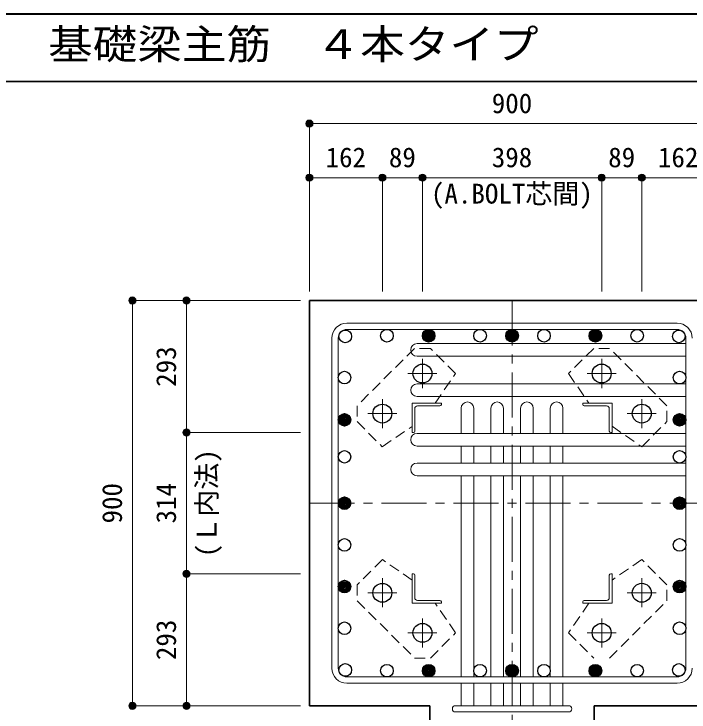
# Model space of a CAD drawing. Units: millimetres at full size, sheet at 1:20. Extents: x -3982 to 3969, y -2803 to 2801.
# Drawn here: x -628 to 871, y 1250 to 2801 of the extents above; entities that cross this region are included whole.
import ezdxf
from ezdxf.enums import TextEntityAlignment as Align

# ---------------------------------------------------------------- set-up
doc = ezdxf.new("R2010")
doc.units = ezdxf.units.MM
doc.header["$LTSCALE"] = 20
doc.header["$PDMODE"] = 32
doc.header["$PDSIZE"] = 12
doc.linetypes.add('CHAIN1', pattern=[8, 5, -1, 1, -1])
doc.linetypes.add('DASHED1', pattern=[1.8, 1.2, -0.6])
for name, color, linetype, lineweight in [('6-1_躯体線', 2, 'Continuous', 35), ('6-2_A.Bolt_', 4, 'Continuous', 9), ('6-3_柱型主筋', 4, 'Continuous', 9), ('6-4_フープ', 7, 'Continuous', 18), ('6-5_梁主筋', 7, 'Continuous', 18), ('6-6_S.T.P.', 7, 'Continuous', 18), ('6-7_文字', 7, 'Continuous', 18), ('6-9', 4, 'DASHED1', 9), ('6-D_寸法', 4, 'Continuous', 9), ('F-0_枠', 6, 'Continuous', 40)]:
    doc.layers.add(name, color=color, linetype=linetype, lineweight=lineweight)
doc.styles.add('ＭＳ ゴシック', font='')
doc.styles.get('ＭＳ ゴシック').set_extended_font_data('MS Gothic')

msp = doc.modelspace()

# ---------------------------------------------------------------- linework, layer by layer
at = {"layer": '6-1_躯体線'}
for p, q in [((28.29, 1264.12), (28.29, 2164.12)), ((1328.29, 2164.12), (28.29, 2164.12)), ((295.79, 1264.12), (28.29, 1264.12)), ((295.79, 864.39), (295.79, 1264.39)), ((660.79, 864.39), (660.79, 1264.39)), ((928.29, 1264.12), (660.79, 1264.12))]:
    msp.add_line(p, q, dxfattribs=at)
at = {"layer": '6-2_A.Bolt_', "linetype": 'CHAIN1'}
for p, q in [((279.29, 1969.92), (279.29, 2034.42)), ((677.29, 1969.92), (677.29, 2034.42)), ((311.49, 2002.12), (246.99, 2002.12)), ((645.09, 2002.12), (709.59, 2002.12)), ((190.29, 1880.92), (190.29, 1945.42)), ((766.29, 1880.92), (766.29, 1945.42)), ((222.49, 1913.12), (157.99, 1913.12)), ((734.09, 1913.12), (798.59, 1913.12)), ((190.29, 1547.32), (190.29, 1482.82)), ((766.29, 1547.33), (766.29, 1482.83)), ((222.49, 1515.12), (157.99, 1515.12)), ((734.09, 1515.13), (798.59, 1515.13)), ((279.29, 1458.32), (279.29, 1393.82)), ((677.29, 1458.33), (677.29, 1393.83)), ((311.49, 1426.12), (246.99, 1426.12)), ((645.09, 1426.13), (709.59, 1426.13))]:
    msp.add_line(p, q, dxfattribs=at)
at = {"layer": '6-2_A.Bolt_'}
for p, q in [((256.29, 1871.12), (256.29, 1936.12)), ((321.29, 1936.12), (256.29, 1936.12)), ((262.29, 1924.12), (262.29, 1874.12)), ((268.29, 1930.12), (318.29, 1930.12)), ((321.29, 1936.12), (321.29, 1933.12)), ((635.29, 1936.12), (635.29, 1933.12)), ((635.29, 1936.12), (700.29, 1936.12)), ((688.29, 1930.12), (638.29, 1930.12)), ((694.29, 1924.12), (694.29, 1874.12)), ((700.29, 1871.12), (700.29, 1936.12)), ((256.29, 1871.12), (259.29, 1871.12)), ((700.29, 1871.12), (697.29, 1871.12)), ((256.29, 1557.12), (259.29, 1557.12)), ((256.29, 1557.12), (256.29, 1492.12)), ((262.29, 1504.12), (262.29, 1554.13)), ((694.29, 1504.13), (694.29, 1554.12)), ((700.29, 1557.13), (697.29, 1557.13)), ((700.29, 1557.13), (700.29, 1492.13)), ((321.29, 1492.12), (256.29, 1492.12)), ((268.29, 1498.12), (318.29, 1498.12)), ((321.29, 1492.12), (321.29, 1495.12)), ((635.29, 1492.13), (635.29, 1495.13)), ((635.29, 1492.13), (700.29, 1492.13)), ((688.29, 1498.13), (638.29, 1498.13))]:
    msp.add_line(p, q, dxfattribs=at)
at = {"layer": '6-2_A.Bolt_', "color": 3, "lineweight": 25}
for centre in [(279.29, 2002.12), (677.29, 2002.12), (190.29, 1913.12), (766.29, 1913.12), (190.29, 1515.12), (766.29, 1515.13), (279.29, 1426.12), (677.29, 1426.13)]:
    msp.add_circle(centre, 21, dxfattribs=at)
at = {"layer": '6-2_A.Bolt_'}
for centre, radius, start, end in [((268.29, 1924.12), 6, 90, 180), ((318.29, 1933.12), 3, 270, 0), ((638.29, 1933.12), 3, 180, 270), ((688.29, 1924.12), 6, 0, 90), ((259.29, 1874.12), 3, 270, 0), ((697.29, 1874.12), 3, 180, 270), ((259.29, 1554.13), 3, 0, 90), ((697.29, 1554.12), 3, 90, 180), ((268.29, 1504.12), 6, 180, 270), ((688.29, 1504.13), 6, 270, 0), ((318.29, 1495.12), 3, 0, 90), ((638.29, 1495.13), 3, 90, 180)]:
    msp.add_arc(centre, radius, start, end, dxfattribs=at)
at = {"layer": '6-3_柱型主筋', "color": 3, "lineweight": 25}
for centre in [(107.9, 2084.51), (200.5, 2086.12), (293.1, 2086.12), (407.29, 2086.12), (478.29, 2086.12), (549.29, 2086.12), (663.49, 2086.12), (756.08, 2086.12), (848.68, 2084.51), (106.29, 1993.12), (850.29, 1993.12), (106.29, 1899.32), (850.29, 1899.32), (106.29, 1817.12), (850.29, 1817.12), (106.29, 1714.12), (850.29, 1714.12), (106.29, 1621.53), (850.29, 1621.53), (106.29, 1528.93), (850.29, 1528.93), (106.29, 1436.33), (850.29, 1436.33), (107.9, 1343.74), (200.5, 1342.12), (293.1, 1342.12), (407.29, 1342.12), (478.29, 1342.12), (549.29, 1342.12), (663.49, 1342.12), (756.08, 1342.12), (848.68, 1343.74)]:
    msp.add_circle(centre, 14, dxfattribs=at)
at = {"layer": '6-3_柱型主筋'}
for centre, radius in [((293.1, 2086.12), 14), ((293.1, 2086.12), 12.44), ((293.1, 2086.12), 10.89), ((293.1, 2086.12), 9.33), ((293.1, 2086.12), 7.78), ((478.29, 2086.12), 14), ((478.29, 2086.12), 12.44), ((478.29, 2086.12), 10.89), ((478.29, 2086.12), 9.33), ((478.29, 2086.12), 7.78), ((663.49, 2086.12), 14), ((663.49, 2086.12), 12.44), ((663.49, 2086.12), 10.89), ((663.49, 2086.12), 9.33), ((663.49, 2086.12), 7.78), ((293.1, 2086.12), 6.22), ((293.1, 2086.12), 4.67), ((293.1, 2086.12), 3.11), ((293.1, 2086.12), 1.56), ((478.29, 2086.12), 6.22), ((478.29, 2086.12), 4.67), ((478.29, 2086.12), 3.11), ((478.29, 2086.12), 1.56), ((663.49, 2086.12), 6.22), ((663.49, 2086.12), 4.67), ((663.49, 2086.12), 3.11), ((663.49, 2086.12), 1.56), ((106.29, 1899.32), 14), ((106.29, 1899.32), 12.44), ((106.29, 1899.32), 10.89), ((106.29, 1899.32), 9.33), ((850.29, 1899.32), 14), ((850.29, 1899.32), 12.44), ((850.29, 1899.32), 10.89), ((850.29, 1899.32), 9.33), ((106.29, 1899.32), 7.78), ((106.29, 1899.32), 6.22), ((106.29, 1899.32), 4.67), ((106.29, 1899.32), 3.11), ((106.29, 1899.32), 1.56), ((850.29, 1899.32), 7.78), ((850.29, 1899.32), 6.22), ((850.29, 1899.32), 4.67), ((850.29, 1899.32), 3.11), ((850.29, 1899.32), 1.56), ((106.29, 1714.12), 14), ((106.29, 1714.12), 12.44), ((106.29, 1714.12), 10.89), ((106.29, 1714.12), 9.33), ((106.29, 1714.12), 7.78), ((850.29, 1714.12), 14), ((850.29, 1714.12), 12.44), ((850.29, 1714.12), 10.89), ((850.29, 1714.12), 9.33), ((850.29, 1714.12), 7.78), ((106.29, 1714.12), 6.22), ((106.29, 1714.12), 4.67), ((106.29, 1714.12), 3.11), ((106.29, 1714.12), 1.56), ((850.29, 1714.12), 6.22), ((850.29, 1714.12), 4.67), ((850.29, 1714.12), 3.11), ((850.29, 1714.12), 1.56), ((106.29, 1528.93), 14), ((106.29, 1528.93), 12.44), ((106.29, 1528.93), 10.89), ((106.29, 1528.93), 9.33), ((106.29, 1528.93), 7.78), ((106.29, 1528.93), 6.22), ((850.29, 1528.93), 14), ((850.29, 1528.93), 12.44), ((850.29, 1528.93), 10.89), ((850.29, 1528.93), 9.33), ((850.29, 1528.93), 7.78), ((850.29, 1528.93), 6.22), ((106.29, 1528.93), 4.67), ((106.29, 1528.93), 3.11), ((106.29, 1528.93), 1.56), ((850.29, 1528.93), 4.67), ((850.29, 1528.93), 3.11), ((850.29, 1528.93), 1.56), ((293.1, 1342.12), 14), ((293.1, 1342.12), 12.44), ((293.1, 1342.12), 10.89), ((293.1, 1342.12), 9.33), ((293.1, 1342.12), 7.78), ((478.29, 1342.12), 14), ((478.29, 1342.12), 12.44), ((478.29, 1342.12), 10.89), ((478.29, 1342.12), 9.33), ((478.29, 1342.12), 7.78), ((663.49, 1342.12), 14), ((663.49, 1342.12), 12.44), ((663.49, 1342.12), 10.89), ((663.49, 1342.12), 9.33), ((663.49, 1342.12), 7.78), ((293.1, 1342.12), 6.22), ((293.1, 1342.12), 4.67), ((293.1, 1342.12), 3.11), ((293.1, 1342.12), 1.56), ((478.29, 1342.12), 6.22), ((478.29, 1342.12), 4.67), ((478.29, 1342.12), 3.11), ((478.29, 1342.12), 1.56), ((663.49, 1342.12), 6.22), ((663.49, 1342.12), 4.67), ((663.49, 1342.12), 3.11), ((663.49, 1342.12), 1.56)]:
    msp.add_circle(centre, radius, dxfattribs=at)
at = {"layer": '6-4_フープ'}
for p, q in [((844.79, 2114.12), (111.79, 2114.12)), ((844.79, 2100.12), (111.79, 2100.12)), ((78.29, 1347.62), (78.29, 2080.62)), ((92.29, 1347.62), (92.29, 2080.62)), ((864.29, 1347.62), (864.29, 2080.62)), ((844.79, 1328.12), (111.79, 1328.12)), ((844.79, 1314.12), (111.79, 1314.12))]:
    msp.add_line(p, q, dxfattribs=at)
for centre, radius, start, end in [((111.79, 2080.62), 33.5, 90, 180), ((844.79, 2080.62), 33.5, 0, 90), ((111.79, 2080.62), 19.5, 90, 180), ((844.79, 2080.62), 19.5, 0, 90), ((111.79, 1347.62), 33.5, 180, 270), ((111.79, 1347.62), 19.5, 180, 270), ((844.79, 1347.62), 33.5, 270, 0), ((844.79, 1347.62), 19.5, 270, 0)]:
    msp.add_arc(centre, radius, start, end, dxfattribs=at)
at = {"layer": '6-5_梁主筋'}
for p, q in [((267.29, 2068.51), (864.29, 2068.51)), ((267.29, 2040.51), (864.29, 2040.51)), ((267.29, 1979.12), (864.29, 1979.12)), ((267.29, 1951.12), (864.29, 1951.12)), ((365.29, 1925.12), (365.29, 1869.12)), ((393.29, 1925.12), (393.29, 1869.12)), ((431.29, 1925.12), (431.29, 1869.12)), ((459.29, 1925.12), (459.29, 1869.12)), ((497.29, 1925.12), (497.29, 1869.12)), ((525.29, 1925.12), (525.29, 1869.12)), ((563.29, 1925.12), (563.29, 1869.12)), ((591.29, 1925.12), (591.29, 1869.12)), ((267.29, 1869.12), (864.29, 1869.12)), ((267.29, 1841.12), (864.29, 1841.12)), ((365.29, 1803.12), (365.29, 1841.12)), ((393.29, 1803.12), (393.29, 1841.12)), ((431.29, 1803.12), (431.29, 1841.12)), ((459.29, 1803.12), (459.29, 1841.12)), ((497.29, 1803.12), (497.29, 1841.12)), ((525.29, 1803.12), (525.29, 1841.12)), ((563.29, 1803.12), (563.29, 1841.12)), ((591.29, 1803.12), (591.29, 1841.12)), ((267.29, 1803.12), (864.29, 1803.12)), ((267.29, 1775.12), (864.29, 1775.12)), ((365.29, 1775.12), (365.29, 1328.12)), ((393.29, 1775.12), (393.29, 1328.12)), ((431.29, 1775.12), (431.29, 1328.12)), ((459.29, 1775.12), (459.29, 1328.12)), ((497.29, 1775.12), (497.29, 1328.12)), ((525.29, 1775.12), (525.29, 1328.12)), ((563.29, 1775.12), (563.29, 1328.12)), ((591.29, 1775.12), (591.29, 1328.12)), ((365.29, 1314.12), (365.29, 1264.12)), ((393.29, 1314.12), (393.29, 1264.12)), ((431.29, 1314.12), (431.29, 1264.12)), ((459.29, 1314.12), (459.29, 1264.12)), ((497.29, 1314.12), (497.29, 1264.12)), ((525.29, 1314.12), (525.29, 1264.12)), ((563.29, 1314.12), (563.29, 1264.12)), ((591.29, 1314.12), (591.29, 1264.12))]:
    msp.add_line(p, q, dxfattribs=at)
for centre, start, end in [((267.29, 2054.51), 90, 180), ((267.29, 2054.51), 180, 270), ((267.29, 1965.12), 90, 180), ((267.29, 1965.12), 180, 270), ((379.29, 1925.12), 90, 180), ((379.29, 1925.12), 0, 90), ((445.29, 1925.12), 90, 180), ((445.29, 1925.12), 0, 90), ((511.29, 1925.12), 90, 180), ((511.29, 1925.12), 0, 90), ((577.29, 1925.12), 90, 180), ((577.29, 1925.12), 0, 90), ((267.29, 1855.12), 90, 180), ((267.29, 1855.12), 180, 270), ((267.29, 1789.12), 90, 180), ((267.29, 1789.12), 180, 270)]:
    msp.add_arc(centre, 14, start, end, dxfattribs=at)
at = {"layer": '6-6_S.T.P.'}
for p, q in [((352.79, 1264.39), (603.79, 1264.39)), ((352.79, 1250.39), (603.79, 1250.39))]:
    msp.add_line(p, q, dxfattribs=at)
for centre, start, end in [((352.79, 1257.39), 90, 270), ((352.79, 1257.39), 90, 270), ((352.79, 1257.39), 90, 270), ((352.79, 1257.39), 90, 270), ((603.79, 1257.39), 270, 90), ((603.79, 1257.39), 270, 90), ((603.79, 1257.39), 270, 90), ((603.79, 1257.39), 270, 90)]:
    msp.add_arc(centre, 7, start, end, dxfattribs=at)
at = {"layer": '6-9'}
for p, q in [((261.69, 2058.02), (134.39, 1930.72)), ((296.99, 2058.02), (261.69, 2058.02)), ((352.89, 2002.12), (296.99, 2058.02)), ((659.59, 2058.02), (603.69, 2002.22)), ((694.89, 2058.02), (659.59, 2058.02)), ((822.19, 1930.72), (694.89, 2058.02)), ((307.52, 1936.12), (352.89, 2002.12)), ((603.69, 2002.22), (648.98, 1936.12)), ((134.39, 1930.72), (134.39, 1895.42)), ((822.19, 1895.42), (822.19, 1930.72)), ((190.29, 1588.72), (134.39, 1532.82)), ((256.29, 1543.35), (190.29, 1588.72)), ((134.39, 1532.82), (134.39, 1497.52)), ((822.19, 1497.53), (822.19, 1532.83)), ((134.39, 1497.52), (261.69, 1370.22)), ((649.07, 1492.13), (603.69, 1426.13)), ((694.89, 1370.23), (822.19, 1497.53)), ((603.69, 1426.13), (659.59, 1370.23)), ((261.69, 1370.22), (296.99, 1370.22))]:
    msp.add_line(p, q, dxfattribs=at)
for points in [[(134.39, 1895.42), (190.19, 1839.52), (256.29, 1884.81)], [(700.29, 1884.9), (766.29, 1839.52), (822.19, 1895.42)], [(822.19, 1532.83), (766.39, 1588.73), (700.29, 1543.44)], [(296.99, 1370.22), (352.89, 1426.02), (307.6, 1492.12)]]:
    msp.add_lwpolyline(points, dxfattribs=at)
at = {"layer": '6-D_寸法'}
for p, q in [((28.29, 2557.15), (928.29, 2557.15)), ((28.29, 2437.15), (190.29, 2437.15)), ((190.29, 2437.15), (190.29, 2184.12)), ((190.29, 2437.15), (279.29, 2437.15)), ((279.29, 2437.15), (279.29, 2184.12)), ((279.29, 2437.15), (677.29, 2437.15)), ((279.29, 2437.15), (677.29, 2437.15)), ((677.29, 2437.15), (677.29, 2184.12)), ((677.29, 2437.15), (766.29, 2437.15)), ((766.29, 2437.15), (766.29, 2184.12)), ((766.29, 2437.15), (928.29, 2437.15)), ((-364.74, 2164.12), (-244.74, 2164.12)), ((-364.74, 2164.12), (-364.74, 1264.12)), ((-244.74, 2164.12), (8.29, 2164.12)), ((-244.74, 2164.12), (-244.74, 1871.12)), ((-244.74, 1871.12), (8.29, 1871.12)), ((-244.74, 1871.12), (-244.74, 1557.12)), ((-244.74, 1871.12), (-244.74, 1557.12)), ((-244.74, 1557.12), (8.29, 1557.12)), ((-244.74, 1557.12), (-244.74, 1264.12))]:
    msp.add_line(p, q, dxfattribs=at)
at = {"layer": '6-D_寸法', "linetype": 'CHAIN1'}
for p, q in [((478.29, 2164.12), (478.29, 864.39)), ((28.29, 1714.12), (928.29, 1714.12))]:
    msp.add_line(p, q, dxfattribs=at)
at = {"layer": '6-D_寸法'}
for points in [[(28.29, 2557.15), (28.29, 2437.15), (28.29, 2184.12)], [(-364.74, 1264.12), (-244.74, 1264.12), (8.29, 1264.12)]]:
    msp.add_lwpolyline(points, dxfattribs=at)
for centre, radius in [((28.29, 2557.15), 8), ((28.29, 2557.15), 7.2), ((28.29, 2557.15), 6.4), ((28.29, 2557.15), 5.6), ((28.29, 2557.15), 4.8), ((28.29, 2557.15), 4), ((28.29, 2557.15), 3.2), ((28.29, 2557.15), 2.4), ((28.29, 2557.15), 1.6), ((28.29, 2557.15), 0.8), ((28.29, 2437.15), 8), ((28.29, 2437.15), 7.2), ((28.29, 2437.15), 6.4), ((28.29, 2437.15), 5.6), ((28.29, 2437.15), 4.8), ((28.29, 2437.15), 4), ((28.29, 2437.15), 3.2), ((28.29, 2437.15), 2.4), ((28.29, 2437.15), 1.6), ((28.29, 2437.15), 0.8), ((190.29, 2437.15), 8), ((190.29, 2437.15), 7.2), ((190.29, 2437.15), 6.4), ((190.29, 2437.15), 5.6), ((190.29, 2437.15), 4.8), ((190.29, 2437.15), 4), ((190.29, 2437.15), 3.2), ((190.29, 2437.15), 2.4), ((190.29, 2437.15), 1.6), ((190.29, 2437.15), 0.8), ((279.29, 2437.15), 8), ((279.29, 2437.15), 7.2), ((279.29, 2437.15), 6.4), ((279.29, 2437.15), 5.6), ((279.29, 2437.15), 4.8), ((279.29, 2437.15), 4), ((279.29, 2437.15), 3.2), ((279.29, 2437.15), 2.4), ((279.29, 2437.15), 1.6), ((279.29, 2437.15), 0.8), ((677.29, 2437.15), 8), ((677.29, 2437.15), 7.2), ((677.29, 2437.15), 6.4), ((677.29, 2437.15), 5.6), ((677.29, 2437.15), 4.8), ((677.29, 2437.15), 4), ((677.29, 2437.15), 3.2), ((677.29, 2437.15), 2.4), ((677.29, 2437.15), 1.6), ((677.29, 2437.15), 0.8), ((766.29, 2437.15), 8), ((766.29, 2437.15), 7.2), ((766.29, 2437.15), 6.4), ((766.29, 2437.15), 5.6), ((766.29, 2437.15), 4.8), ((766.29, 2437.15), 4), ((766.29, 2437.15), 3.2), ((766.29, 2437.15), 2.4), ((766.29, 2437.15), 1.6), ((766.29, 2437.15), 0.8), ((-364.74, 2164.12), 8), ((-364.74, 2164.12), 7.2), ((-244.74, 2164.12), 8), ((-244.74, 2164.12), 7.2), ((-364.74, 2164.12), 6.4), ((-364.74, 2164.12), 5.6), ((-364.74, 2164.12), 4.8), ((-364.74, 2164.12), 4), ((-364.74, 2164.12), 3.2), ((-364.74, 2164.12), 2.4), ((-364.74, 2164.12), 1.6), ((-364.74, 2164.12), 0.8), ((-244.74, 2164.12), 6.4), ((-244.74, 2164.12), 5.6), ((-244.74, 2164.12), 4.8), ((-244.74, 2164.12), 4), ((-244.74, 2164.12), 3.2), ((-244.74, 2164.12), 2.4), ((-244.74, 2164.12), 1.6), ((-244.74, 2164.12), 0.8), ((-244.74, 1871.12), 8), ((-244.74, 1871.12), 7.2), ((-244.74, 1871.12), 6.4), ((-244.74, 1871.12), 5.6), ((-244.74, 1871.12), 4.8), ((-244.74, 1871.12), 4), ((-244.74, 1871.12), 3.2), ((-244.74, 1871.12), 2.4), ((-244.74, 1871.12), 1.6), ((-244.74, 1871.12), 0.8), ((-244.74, 1557.12), 8), ((-244.74, 1557.12), 7.2), ((-244.74, 1557.12), 6.4), ((-244.74, 1557.12), 5.6), ((-244.74, 1557.12), 4.8), ((-244.74, 1557.12), 4), ((-244.74, 1557.12), 3.2), ((-244.74, 1557.12), 2.4), ((-244.74, 1557.12), 1.6), ((-244.74, 1557.12), 0.8), ((-364.74, 1264.12), 8), ((-244.74, 1264.12), 8), ((-364.74, 1264.12), 7.2), ((-364.74, 1264.12), 6.4), ((-364.74, 1264.12), 5.6), ((-364.74, 1264.12), 4.8), ((-364.74, 1264.12), 4), ((-364.74, 1264.12), 3.2), ((-364.74, 1264.12), 2.4), ((-364.74, 1264.12), 1.6), ((-364.74, 1264.12), 0.8), ((-244.74, 1264.12), 7.2), ((-244.74, 1264.12), 6.4), ((-244.74, 1264.12), 5.6), ((-244.74, 1264.12), 4.8), ((-244.74, 1264.12), 4), ((-244.74, 1264.12), 3.2), ((-244.74, 1264.12), 2.4), ((-244.74, 1264.12), 1.6), ((-244.74, 1264.12), 0.8)]:
    msp.add_circle(centre, radius, dxfattribs=at)
at = {"layer": '6-D_寸法', "color": 7}
for p in [(28.29, 2557.15), (28.29, 2437.15), (190.29, 2437.15), (279.29, 2437.15), (677.29, 2437.15), (766.29, 2437.15), (-364.74, 2164.12), (-244.74, 2164.12), (-244.74, 1871.12), (-244.74, 1557.12), (-364.74, 1264.12), (-244.74, 1264.12)]:
    msp.add_point(p, dxfattribs=at)
at = {"layer": 'F-0_枠'}
msp.add_line((-3981.92, 2800.77), (3969.4, 2800.77), dxfattribs=at)
at = {"layer": 'F-0_枠', "color": 2, "lineweight": 35}
msp.add_line((-3981.92, 2650.77), (2482.4, 2650.77), dxfattribs=at)

# ---------------------------------------------------------------- texts
at = {"layer": '6-7_文字', "color": 2, "style": 'ＭＳ ゴシック', "width": 1.1}
msp.add_text('\u3000\u3000基礎梁主筋\u3000４本タイプ', height=65.98, dxfattribs=at).set_placement((-749.76, 2680.77), align=Align.BOTTOM_LEFT)
at = {"layer": '6-D_寸法', "style": 'ＭＳ ゴシック'}
for s, p in [('900', (433.29, 2567.15)), ('162', (64.29, 2447.15)), ('89', (204.79, 2447.15)), ('398', (433.29, 2447.15)), ('89', (691.79, 2447.15)), ('162', (802.29, 2447.15)), ('(A.BOLT芯間)', (298.29, 2366.42))]:
    msp.add_text(s, height=43.99, dxfattribs=at).set_placement(p, align=Align.BOTTOM_LEFT)
for s, p in [('293', (-254.74, 1972.62)), ('(Ｌ内法)', (-164.52, 1594.12)), ('900', (-374.74, 1669.12)), ('314', (-254.74, 1669.12)), ('293', (-254.74, 1365.62))]:
    msp.add_text(s, height=43.99, rotation=90, dxfattribs=at).set_placement(p, align=Align.BOTTOM_LEFT)

doc.saveas('drawing.dxf')
